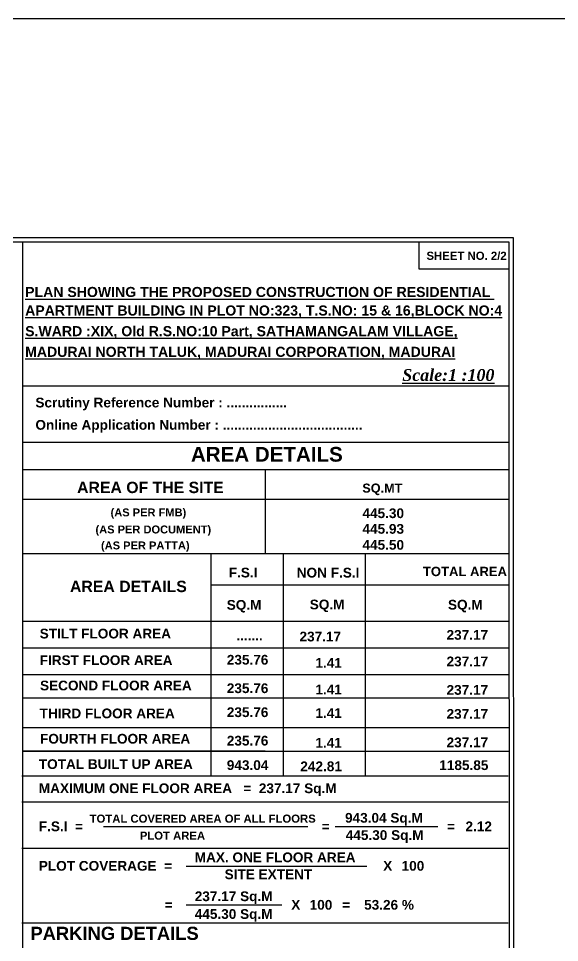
# Model space of a CAD drawing. Header units: metres. Extents: x 7583 to 7845, y 447 to 541.
# Drawn here: x 7685.89 to 7703.61, y 492.74 to 522.99 of the extents above; entities that cross this region are included whole.
import ezdxf

# ---------------------------------------------------------------- set-up
doc = ezdxf.new("R2010")
doc.units = ezdxf.units.M
doc.styles.add('PDF Arial Bold', font='arialbd.ttf')
doc.styles.add('style3', font='timesbi.ttf')
doc.styles.add('style4', font='arialbd.ttf', dxfattribs={"height": 3.81})

msp = doc.modelspace()

# ---------------------------------------------------------------- linework, layer by layer
at = {"lineweight": 25}
for p, q in [((7686.045, 455.891), (7686.027, 515.66)), ((7694.557, 505.473), (7694.557, 501.517)), ((7697.24, 505.473), (7697.24, 501.517)), ((7694.557, 503.666), (7694.557, 499.774)), ((7697.24, 503.666), (7697.24, 499.774)), ((7686.028, 502.389), (7701.956, 502.389)), ((7686.028, 501.517), (7701.956, 501.517)), ((7686.028, 501.517), (7701.956, 501.517)), ((7697.24, 501.517), (7697.24, 500.747)), ((7686.028, 500.747), (7701.956, 500.747)), ((7686.028, 500.747), (7701.956, 500.747)), ((7686.028, 500.747), (7701.956, 500.747)), ((7686.028, 499.774), (7701.956, 499.774)), ((7686.028, 499.774), (7701.956, 499.774)), ((7694.557, 499.774), (7694.557, 498.196)), ((7697.24, 499.774), (7697.24, 498.196)), ((7685.999, 498.196), (7701.927, 498.196)), ((7688.668, 496.538), (7695.365, 496.538)), ((7696.262, 496.538), (7699.621, 496.538)), ((7691.375, 495.245), (7697.291, 495.245)), ((7691.375, 493.969), (7694.507, 493.969))]:
    msp.add_line(p, q, dxfattribs=at)
at = {"linetype": 'Continuous', "lineweight": 25}
for p, q in [((7701.956, 510.954), (7686.028, 510.954)), ((7701.956, 509.104), (7686.028, 509.104)), ((7701.956, 508.211), (7686.028, 508.211)), ((7693.963, 508.211), (7693.963, 505.473)), ((7692.186, 505.473), (7692.186, 499.774)), ((7692.186, 504.453), (7701.956, 504.453)), ((7686.028, 503.26), (7701.956, 503.26)), ((7692.186, 501.517), (7692.186, 500.747)), ((7692.186, 499.774), (7692.186, 498.196)), ((7685.999, 497.35), (7701.927, 497.35)), ((7685.999, 495.826), (7701.927, 495.826)), ((7685.999, 493.38), (7701.927, 493.38))]:
    msp.add_line(p, q, dxfattribs=at)
for p, q in [((7686.028, 507.253), (7701.956, 507.253)), ((7686.028, 505.473), (7701.956, 505.473)), ((7693.963, 499.004), (7686.028, 499.004)), ((7686.028, 499.004), (7701.956, 499.004))]:
    msp.add_line(p, q)
at = {"lineweight": 25, "ltscale": 0.02}
msp.add_line((7686.028, 500.747), (7701.956, 500.747), dxfattribs=at)
for points in [[(7614.066, 522.987), (7825.601, 522.987), (7825.601, 449.476), (7614.066, 449.476)], [(7702.101, 515.806), (7621.487, 515.806), (7621.505, 455.669), (7702.12, 455.669)], [(7701.956, 515.66), (7621.633, 515.66), (7621.651, 455.815), (7701.974, 455.815)]]:
    msp.add_lwpolyline(points, close=True)
at = {"linetype": 'Continuous', "lineweight": 25}
msp.add_lwpolyline([(7701.956, 515.66), (7698.998, 515.66), (7698.998, 514.796), (7701.956, 514.796)], close=True, dxfattribs=at)

# ---------------------------------------------------------------- texts
at = {"lineweight": 25, "style": 'style4'}
for s, height, p in [('SHEET NO. 2/2', 0.26657, (7699.248, 515.087)), ('%%UPLAN SHOWING THE PROPOSED CONSTRUCTION OF RESIDENTIAL ', 0.33, (7686.105, 513.87)), ('%%UAPARTMENT BUILDING IN PLOT NO:323, T.S.NO: 15 & 16,BLOCK NO:4', 0.33, (7686.105, 513.264)), ('%%US.WARD :XIX, Old R.S.NO:10 Part, SATHAMANGALAM VILLAGE,', 0.33, (7686.105, 512.588)), ('%%UMADURAI NORTH TALUK, MADURAI CORPORATION, MADURAI', 0.33, (7686.105, 511.911)), ('445.30', 0.3186, (7697.153, 506.633)), ('445.93', 0.3186, (7697.153, 506.121)), ('445.50', 0.3186, (7697.153, 505.598)), ('F.S.I', 0.3186, (7692.774, 504.691)), ('NON F.S.I', 0.3186, (7695, 504.688)), ('TOTAL AREA', 0.3058, (7699.133, 504.734)), ('SQ.M', 0.3186, (7692.707, 503.633)), ('SQ.M', 0.3186, (7695.427, 503.646)), ('SQ.M', 0.3186, (7699.953, 503.639)), ('237.17', 0.3186, (7695.091, 502.597)), ('237.17', 0.3186, (7699.907, 502.651)), ('.......', 0.3186, (7693.022, 502.633)), ('235.76', 0.3186, (7692.71, 501.837)), ('237.17', 0.3186, (7699.907, 501.782)), ('1.41', 0.3186, (7695.611, 501.734)), ('235.76', 0.3186, (7692.71, 500.905)), ('1.41', 0.3186, (7695.611, 500.863)), ('237.17', 0.3186, (7699.907, 500.85)), ('235.76', 0.3186, (7692.71, 500.12)), ('1.41', 0.3186, (7695.611, 500.092)), ('237.17', 0.3186, (7699.907, 500.065)), ('235.76', 0.3186, (7692.71, 499.188)), ('1.41', 0.3186, (7695.611, 499.12)), ('237.17', 0.3186, (7699.907, 499.133)), ('943.04', 0.3186, (7692.71, 498.388)), ('242.81', 0.3186, (7695.118, 498.349)), ('1185.85', 0.3186, (7699.669, 498.386))]:
    msp.add_text(s, height=height, dxfattribs=at).set_placement(p)
at = {"linetype": 'Continuous', "lineweight": 25}
for s, height, style, p in [('%%UScale:1 :100', 0.38882, 'style3', (7698.457, 511.123)), ('AREA DETAILS', 0.48181, 'style4', (7691.535, 508.481)), ('AREA OF THE SITE', 0.37062, 'style4', (7687.806, 507.452)), ('SQ.MT', 0.2965, 'style4', (7697.148, 507.467)), ('(AS PER FMB)', 0.25963, 'style4', (7688.903, 506.689)), ('(AS PER DOCUMENT)', 0.25963, 'style4', (7688.409, 506.131)), ('(AS PER PATTA)', 0.25963, 'style4', (7688.59, 505.608)), ('AREA DETAILS', 0.37062, 'style4', (7687.574, 504.212)), ('STILT FLOOR AREA', 0.31855, 'style4', (7686.581, 502.694)), ('FIRST FLOOR AREA', 0.31855, 'style4', (7686.581, 501.823)), ('SECOND FLOOR AREA', 0.31855, 'style4', (7686.592, 500.994)), ('THIRD FLOOR AREA', 0.31855, 'style4', (7686.581, 500.08)), ('FOURTH FLOOR AREA', 0.31855, 'style4', (7686.592, 499.251)), ('TOTAL BUILT UP AREA', 0.31855, 'style4', (7686.553, 498.42)), ('MAXIMUM ONE FLOOR AREA   =  237.17 Sq.M', 0.31855, 'style4', (7686.553, 497.63)), ('943.04 Sq.M', 0.31855, 'style4', (7696.582, 496.663)), ('F.S.I  =  ', 0.3186, 'style4', (7686.553, 496.384)), ('TOTAL COVERED AREA OF ALL FLOORS', 0.26504, 'style4', (7688.218, 496.663)), ('2.12', 0.3186, 'style4', (7700.527, 496.384)), ('PLOT AREA', 0.265, 'style4', (7689.86, 496.107)), ('  =  ', 0.3186, 'style4', (7695.569, 496.384)), ('445.30 Sq.M', 0.31855, 'style4', (7696.606, 496.098)), ('  =  ', 0.3186, 'style4', (7699.677, 496.384)), ('MAX. ONE FLOOR AREA', 0.31855, 'style4', (7691.66, 495.37)), ('PLOT COVERAGE  =  ', 0.31855, 'style4', (7686.553, 495.091)), ('  X  ', 0.3186, 'style4', (7697.584, 495.091)), ('100', 0.3186, 'style4', (7698.435, 495.091)), ('SITE EXTENT', 0.31855, 'style4', (7692.638, 494.814)), ('237.17 Sq.M', 0.31855, 'style4', (7691.66, 494.095)), ('=  ', 0.3186, 'style4', (7690.673, 493.815)), ('  X  ', 0.3186, 'style4', (7694.573, 493.815)), ('100', 0.3186, 'style4', (7695.423, 493.815)), ('=', 0.319, 'style4', (7696.489, 493.815)), ('53.26 %%%', 0.3186, 'style4', (7697.207, 493.815)), ('445.30 Sq.M', 0.31855, 'style4', (7691.66, 493.514)), ('PARKING DETAILS', 0.43039, 'style4', (7686.278, 492.825))]:
    msp.add_text(s, height=height, dxfattribs=dict(at, style=style)).set_placement(p)
at = {"char_height": 0.3188, "attachment_point": 7, "style": 'PDF Arial Bold'}
for s, insert, width in [('Scrutiny Reference Number : ................', (7686.441, 510.16), 9.50391), ('Online Application Number : .....................................', (7686.441, 509.429), 11.77687)]:
    msp.add_mtext(s, dxfattribs=dict(at, insert=insert, width=width))

doc.saveas('drawing.dxf')
